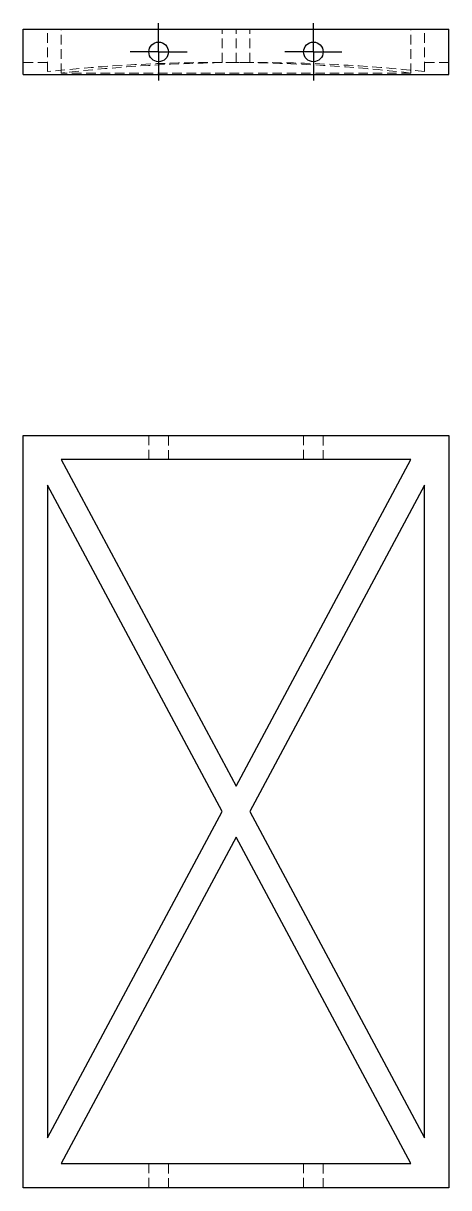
# Model space of a CAD drawing. Header units: millimetres. Extents: x 55 to 226, y 7 to 162.
# Drawn here: x 54.7 to 111.3, y 7 to 161.8 of the extents above.
import ezdxf

# ---------------------------------------------------------------- set-up
doc = ezdxf.new("R2010")
doc.units = ezdxf.units.MM
doc.linetypes.add('HIDDEN', pattern=[1.905, 1.27, -0.635])
doc.layers.add('10', color=7, linetype='Continuous')

# ---------------------------------------------------------------- blocks, each defined once
blk = doc.blocks.new('SW_CENTERMARKSYMBOL_0')
at = {"layer": '10', "color": 0}
for p, q in [((0, 2.5), (0, 3.8)), ((0, 0), (0, 2.5)), ((-2.5, 0), (-3.8, 0)), ((0, 0), (-2.5, 0)), ((0, 0), (0, -2.5)), ((0, 0), (2.5, 0)), ((2.5, 0), (3.8, 0)), ((0, -2.5), (0, -3.8))]:
    blk.add_line(p, q, dxfattribs=at)
blk = doc.blocks.new('SW_CENTERMARKSYMBOL_1')
at = {"layer": '10', "color": 0}
for p, q in [((0, 2.5), (0, 3.8)), ((0, 0), (0, 2.5)), ((-2.5, 0), (-3.8, 0)), ((0, 0), (-2.5, 0)), ((0, 0), (0, -2.5)), ((0, 0), (2.5, 0)), ((2.5, 0), (3.8, 0)), ((0, -2.5), (0, -3.8))]:
    blk.add_line(p, q, dxfattribs=at)

msp = doc.modelspace()

# ---------------------------------------------------------------- linework, layer by layer
at = {"color": 7, "linetype": 'Continuous', "lineweight": 25}
for p, q in [((54.71, 154.99), (54.71, 161.01)), ((54.71, 161.01), (111.29, 161.01)), ((111.29, 154.99), (111.29, 161.01)), ((54.71, 154.99), (111.29, 154.99)), ((54.71, 107), (111.29, 107)), ((54.71, 7), (54.71, 107)), ((111.29, 107), (111.29, 7)), ((106.26, 103.79), (59.74, 103.79)), ((59.74, 103.79), (83, 60.4)), ((83, 60.4), (106.26, 103.79)), ((57.92, 100.39), (57.92, 13.61)), ((81.18, 57), (57.92, 100.39)), ((108.08, 100.39), (84.82, 57)), ((108.08, 13.61), (108.08, 100.39)), ((57.92, 13.61), (81.18, 57)), ((84.82, 57), (108.08, 13.61)), ((83, 53.6), (59.74, 10.21)), ((106.26, 10.21), (83, 53.6)), ((59.74, 10.21), (106.26, 10.21)), ((111.29, 7), (54.71, 7))]:
    msp.add_line(p, q, dxfattribs=at)
at = {"color": 7, "linetype": 'HIDDEN', "lineweight": 18}
for p, q in [((57.92, 155.39), (57.92, 161.01)), ((59.74, 155.19), (59.74, 161.01)), ((81.18, 156.61), (81.18, 161.01)), ((83, 156.6), (83, 161.01)), ((84.82, 156.61), (84.82, 161.01)), ((106.26, 155.19), (106.26, 161.01)), ((108.08, 155.39), (108.08, 161.01)), ((57.92, 156.61), (54.71, 156.61)), ((84.82, 156.61), (81.18, 156.61)), ((111.29, 156.61), (108.08, 156.61)), ((106.26, 155.19), (59.74, 155.19)), ((71.4, 107), (71.4, 103.79)), ((74.01, 103.79), (74.01, 107)), ((91.99, 107), (91.99, 103.79)), ((94.6, 103.79), (94.6, 107)), ((71.4, 10.21), (71.4, 7)), ((74.01, 7), (74.01, 10.21)), ((91.99, 10.21), (91.99, 7)), ((94.6, 7), (94.6, 10.21))]:
    msp.add_line(p, q, dxfattribs=at)
at = {"color": 7, "linetype": 'Continuous', "lineweight": 25}
for centre in [(72.71, 158), (93.29, 158)]:
    msp.add_circle(centre, 1.3, dxfattribs=at)
at = {"color": 7, "linetype": 'HIDDEN', "lineweight": 18}
for centre, start_param, end_param in [((81.18, -615.48), 0, 0.05623), ((84.82, -615.48), 0.004401, 0.060639), ((81.18, -615.48), 6.222547, 6.278785), ((84.82, -615.48), 6.226955, 6.283185)]:
    msp.add_ellipse(centre, major_axis=(0, 772.09), ratio=0.536024, start_param=start_param, end_param=end_param, dxfattribs=at)

# ---------------------------------------------------------------- block references
at = {"layer": '10'}
for name, p in [('SW_CENTERMARKSYMBOL_1', (72.71, 158)), ('SW_CENTERMARKSYMBOL_0', (93.29, 158))]:
    msp.add_blockref(name, p, dxfattribs=at)

doc.saveas('drawing.dxf')
